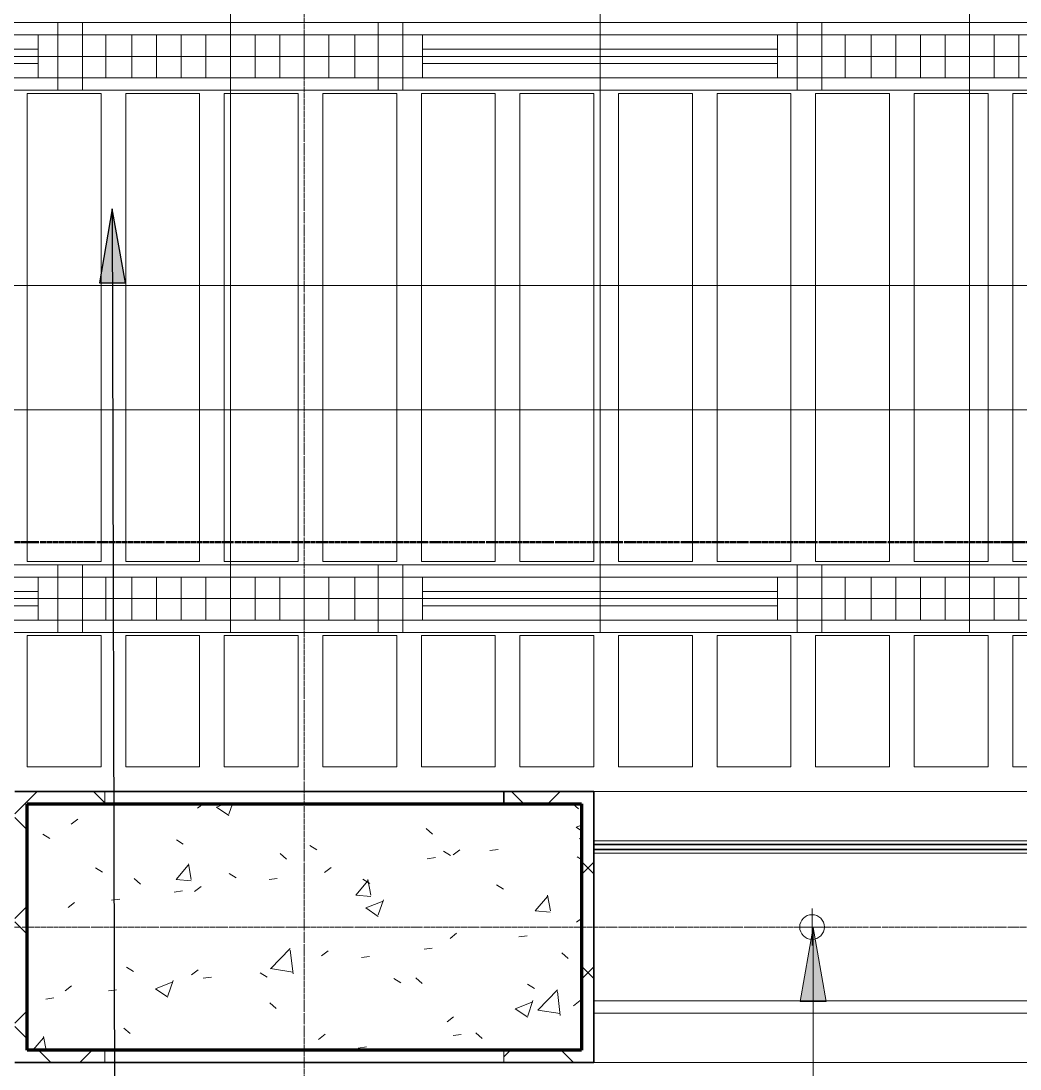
# Model space of a CAD drawing. Header units: millimetres. Extents: x -853228 to -774636, y -17776 to 22455.
# Drawn here: x -791432 to -787378, y 3003 to 7255 of the extents above; entities that cross this region are included whole.
import ezdxf

# ---------------------------------------------------------------- set-up
doc = ezdxf.new("R2010")
doc.units = ezdxf.units.MM
doc.linetypes.add('DPA_Grid _ Level 100', pattern=[10, 5.5, -1.6, 1.3, -1.6])
doc.linetypes.add('DPA_Hidden 50', pattern=[3, 2, -1])
for name, color, linetype, lineweight in [('A-ANNO-NOTE', 3, 'Continuous', 25), ('A-COLS', 5, 'Continuous', 70), ('A-COLS-E', 1, 'Continuous', 35), ('A-DETL', 1, 'Continuous', 70), ('A-DETL-GENF', 2, 'Continuous', 35), ('A-GLAZ-CURT', 2, 'Continuous', 9), ('A-WALL', 5, 'Continuous', 35), ('A-WALL-FNSH', 2, 'Continuous', 35), ('A-WALL-PATT', 1, 'Continuous', 35), ('E-LITE-EQPM', 2, 'Continuous', 35), ('G-ANNO-SECL', 3, 'Continuous', 9), ('G-ANNO-TEXT', 3, 'Continuous', 9), ('I-WALL-E', 2, 'Continuous', 35), ('S-GRID', 251, 'Continuous', 9), ('WALL-E', 2, 'Continuous', 35)]:
    doc.layers.add(name, color=color, linetype=linetype, lineweight=lineweight)
pattern_1 = [(45, (0, 0), (-212.13203, 212.13203), []), (135, (0, 0), (-212.13203, -212.13203), [])]

# ---------------------------------------------------------------- blocks, each defined once
blk = doc.blocks.new('DPA_CP_Metal Ceiling Panel - Vertical Panel with Gap-10859825-4281-01 ENLARGED LOWER PLATFORM LEVEL - REFLECTED CEILING PLAN - SHEET 2')
at = {"layer": 'A-GLAZ-CURT'}
for p, q in [((-779657.4, 6961.5), (-779657.4, 5061.5)), ((-779357.4, 6961.5), (-779657.4, 6961.5)), ((-779357.4, 6961.5), (-779657.4, 6961.5)), ((-779657.4, 6961.5), (-779657.4, 5061.5)), ((-779657.4, 5061.5), (-779657.4, 6961.5)), ((-779657.4, 6961.5), (-779357.4, 6961.5)), ((-779357.4, 6961.5), (-779357.4, 5061.5)), ((-779357.4, 5061.5), (-779357.4, 6961.5)), ((-779357.4, 6961.5), (-779357.4, 5061.5)), ((-779357.4, 5061.5), (-779657.4, 5061.5)), ((-779657.4, 5061.5), (-779357.4, 5061.5)), ((-779357.4, 5061.5), (-779657.4, 5061.5))]:
    blk.add_line(p, q, dxfattribs=at)
blk = doc.blocks.new('DPA_CP_Metal Ceiling Panel - Vertical Panel with Gap-V3-4281-01 ENLARGED LOWER PLATFORM LEVEL - REFLECTED CEILING PLAN - SHEET 2')
at = {"layer": 'A-GLAZ-CURT'}
for p, q in [((-780457.4, 7794), (-780457.4, 7261.5)), ((-780157.4, 7794), (-780457.4, 7794)), ((-780157.4, 7794), (-780457.4, 7794)), ((-780457.4, 7794), (-780457.4, 7261.5)), ((-780457.4, 7261.5), (-780457.4, 7794)), ((-780457.4, 7794), (-780157.4, 7794)), ((-780157.4, 7794), (-780157.4, 7261.5)), ((-780157.4, 7261.5), (-780157.4, 7794)), ((-780157.4, 7794), (-780157.4, 7261.5)), ((-780157.4, 7261.5), (-780457.4, 7261.5)), ((-780457.4, 7261.5), (-780157.4, 7261.5)), ((-780157.4, 7261.5), (-780457.4, 7261.5))]:
    blk.add_line(p, q, dxfattribs=at)
blk = doc.blocks.new('DPA_CP_Metal Ceiling Luminaire2 - Linear Luminaire-12437131-4281-01 ENLARGED LOWER PLATFORM LEVEL - REFLECTED CEILING PLAN - SHEET 2')
at = {"layer": 'A-GLAZ-CURT'}
for p, q in [((-832057.4, 6974), (-832057.4, 7249)), ((-832057.4, 7249), (-830857.4, 7249)), ((-832057.4, 7249), (-832057.4, 6974)), ((-830857.4, 7249), (-832057.4, 7249)), ((-832057.4, 7249), (-830857.4, 7249)), ((-830857.4, 7249), (-830857.4, 6974)), ((-830857.4, 6974), (-830857.4, 7249)), ((-832057.4, 7211.5), (-832057.4, 6974)), ((-832057.4, 7199), (-830857.4, 7199)), ((-830857.4, 7211.5), (-830857.4, 6974)), ((-832057.4, 7024), (-830857.4, 7024)), ((-830857.4, 6974), (-832057.4, 6974)), ((-830857.4, 6974), (-832057.4, 6974)), ((-832057.4, 6974), (-830857.4, 6974))]:
    blk.add_line(p, q, dxfattribs=at)
at = {"layer": 'A-GLAZ-CURT', "linetype": 'DPA_Hidden 50'}
for p, q in [((-831962.4, 7199), (-831962.4, 7024)), ((-831857.4, 7199), (-831857.4, 7024)), ((-831757.4, 7199), (-831757.4, 7024)), ((-831657.4, 7199), (-831657.4, 7024)), ((-831557.4, 7199), (-831557.4, 7024)), ((-831457.4, 7199), (-831457.4, 7024)), ((-831357.4, 7199), (-831357.4, 7024)), ((-831257.4, 7199), (-831257.4, 7024)), ((-831157.4, 7199), (-831157.4, 7024)), ((-831057.4, 7199), (-831057.4, 7024)), ((-830952.4, 7199), (-830952.4, 7024))]:
    blk.add_line(p, q, dxfattribs=at)
blk = doc.blocks.new('DPA_CP_Metal Ceiling Panel1 - Horizontal with Gap-12447204-4281-01 ENLARGED LOWER PLATFORM LEVEL - REFLECTED CEILING PLAN - SHEET 2')
at = {"layer": 'A-GLAZ-CURT'}
for p, q in [((-779282.4, 4774), (-779282.4, 5049)), ((-779282.4, 4774), (-779282.4, 5049)), ((-779282.4, 5049), (-779182.4, 5049)), ((-779282.4, 5049), (-779182.4, 5049)), ((-779282.4, 4774), (-779282.4, 5049)), ((-779182.4, 4774), (-779182.4, 5049)), ((-779182.4, 5049), (-779182.4, 4774)), ((-779182.4, 5049), (-779182.4, 4774)), ((-779282.4, 4999), (-779182.4, 4999)), ((-779282.4, 4824), (-779182.4, 4824)), ((-779282.4, 4774), (-779182.4, 4774)), ((-779182.4, 4774), (-779282.4, 4774)), ((-779182.4, 4774), (-779282.4, 4774))]:
    blk.add_line(p, q, dxfattribs=at)
blk = doc.blocks.new('DPA_CP_Metal Ceiling Air Supply1 - Linear Diffuser Air Supply-12447243-4281-01 ENLARGED LOWER PLATFORM LEVEL - REFLECTED CEILING PLAN - SHEET 2')
at = {"layer": 'A-GLAZ-CURT'}
for p, q in [((-780882.4, 4774), (-780882.4, 5049)), ((-780882.4, 5049), (-779282.4, 5049)), ((-780882.4, 4774), (-780882.4, 5049)), ((-780882.4, 5049), (-779282.4, 5049)), ((-780882.4, 5049), (-779282.4, 5049)), ((-780882.4, 4774), (-780882.4, 5049)), ((-779282.4, 4774), (-779282.4, 5049)), ((-779282.4, 5049), (-779282.4, 4774)), ((-779282.4, 5049), (-779282.4, 4774)), ((-779282.4, 4999), (-780882.4, 4999)), ((-780802.4, 4999), (-780802.4, 4824)), ((-779362.4, 4999), (-779362.4, 4824)), ((-779282.4, 4824), (-780882.4, 4824)), ((-780882.4, 4774), (-779282.4, 4774)), ((-779282.4, 4774), (-780882.4, 4774)), ((-779282.4, 4774), (-780882.4, 4774))]:
    blk.add_line(p, q, dxfattribs=at)
at = {"layer": 'A-GLAZ-CURT', "linetype": 'DPA_Hidden 50'}
for p, q in [((-779362.4, 4940.7), (-780802.4, 4940.7)), ((-779362.4, 4882.4), (-780802.4, 4882.4))]:
    blk.add_line(p, q, dxfattribs=at)
blk = doc.blocks.new('System Panel - DPA-AR_Metal Ceiling Rectangular Panel-13139266-4281-01 ENLARGED LOWER PLATFORM LEVEL - REFLECTED CEILING PLAN - SHEET 2')
at = {"layer": 'A-GLAZ-CURT'}
for p, q in [((-821182.4, 4129), (-823307.4, 4129)), ((-823307.4, 4129), (-821182.4, 4129)), ((-821182.4, 3929), (-821182.4, 4129)), ((-821182.4, 4129), (-821182.4, 3929)), ((-823307.3, 3929), (-821182.4, 3929)), ((-821182.4, 3929), (-823307.3, 3929))]:
    blk.add_line(p, q, dxfattribs=at)
blk = doc.blocks.new('System Panel - DPA-AR_Metal Ceiling Rectangular Panel-V17-4281-01 ENLARGED LOWER PLATFORM LEVEL - REFLECTED CEILING PLAN - SHEET 2')
at = {"layer": 'A-GLAZ-CURT'}
for p, q in [((-821182.4, 3229), (-823307.3, 3229)), ((-823307.3, 3229), (-821182.4, 3229)), ((-821182.4, 3029), (-821182.4, 3229)), ((-821182.4, 3229), (-821182.4, 3029)), ((-823307.4, 3029), (-821182.4, 3029)), ((-821182.4, 3029), (-823307.4, 3029))]:
    blk.add_line(p, q, dxfattribs=at)
blk = doc.blocks.new('System Panel - DPA-AR_Metal Ceiling Rectangular Panel-13139320-4281-01 ENLARGED LOWER PLATFORM LEVEL - REFLECTED CEILING PLAN - SHEET 2')
at = {"layer": 'A-GLAZ-CURT'}
for p, q in [((-821182.4, 3879), (-823307.3, 3879)), ((-823307.3, 3879), (-821182.4, 3879)), ((-821182.4, 3279), (-821182.4, 3879)), ((-821182.4, 3879), (-821182.4, 3279)), ((-823307.3, 3279), (-821182.4, 3279)), ((-821182.4, 3279), (-823307.3, 3279))]:
    blk.add_line(p, q, dxfattribs=at)
blk = doc.blocks.new('LGF_DL_SAA_LowPower_DL1a - LGF_DL_SAA_LowPower_DL1a-8832329-4281-01 ENLARGED LOWER PLATFORM LEVEL - REFLECTED CEILING PLAN - SHEET 2')
at = {"layer": 'A-DETL-GENF', "lineweight": 9}
for p, q in [((0, 75), (0, -75)), ((72.5, 0), (-72.5, 0))]:
    blk.add_line(p, q, dxfattribs=at)
blk.add_circle((0, 0), 50, dxfattribs=at)
blk = doc.blocks.new('DPA_AN_Section Line - UP-Left-16605513-4281-01 ENLARGED LOWER PLATFORM LEVEL - REFLECTED CEILING PLAN - SHEET 2')
at = {"layer": 'A-ANNO-NOTE', "lineweight": 9}
blk.add_line((7.5, 0), (200, 0), dxfattribs=at)

msp = doc.modelspace()

# ---------------------------------------------------------------- hatches: boundary and pattern name
at = {"layer": 'A-ANNO-NOTE'}
msp.add_hatch(color=256, dxfattribs=at).paths.add_polyline_path([(-791062, 6492.6), (-791114, 6192.5), (-791008.3, 6192.7)])
at = {"layer": 'A-COLS-E', "lineweight": 9}
h = msp.add_hatch(dxfattribs=at)
h.set_pattern_fill('FP_1', color=256, style=0, pattern_type=2)
h.set_pattern_definition([(50, (0, 0), (728.7365, -63.7558), [76.2, -838.2]), (355, (0, 0), (-140.9716, 764.2276), [60.96, -670.56]), (100.451, (60.7, -5.3), (587.77, 700.46675), [64.76, -712.36]), (46.184, (0, 203.2), (1084.3162, -168.171), [114.3, -1257.3]), (96.636, (90.4, 189.2), (949.6099, 989.7098), [97.14, -1068.54]), (351.184, (0, 203.2), (949.6206, 989.7012), [91.44, -1005.84]), (21, (101.6, 152.4), (606.45787, -409.06057), [76.2, -838.2]), (326, (101.6, 152.4), (247.20834, 736.7529), [60.96, -670.56]), (71.451, (152.14, 118.3), (853.66825, 327.6855), [64.76, -712.36]), (37.5, (0, 0), (12.35469, 338.22012), [33.528, -628.904, 33.528, -647.192, -673.1]), (37.5, (0, 0), (12.35469, 338.22012), [-1343.152, 33.528, -639.572]), (7.5, (0, 0), (267.27887, 400.72213), [33.528, -354.584, 33.528, -613.664, -256.54]), (7.5, (0, 0), (267.27887, 400.72213), [-1035.304, 33.528, -223.012]), (327.5, (-226.57, 0), (542.36333, -22.91534), [33.528, -220.472, 33.528, -758.952, -1051.56]), (327.5, (-226.57, 0), (542.36333, -22.91534), [-1046.48, 33.528, -1018.032]), (317.5, (-328.17, 0), (592.51696, 101.7071), [33.528, -296.672, 33.528, -492.76, -746.76]), (317.5, (-328.17, 0), (592.51696, 101.7071), [-856.488, 33.528, -713.232])])
h.paths.add_polyline_path([(-789157.4, 3079), (-789157.4, 4079), (-791407.4, 4079), (-791407.4, 3079)])
at = {"layer": 'A-WALL-PATT', "lineweight": 9}
h = msp.add_hatch(dxfattribs=at)
h.set_pattern_fill('FP_3', color=256, style=0, pattern_type=2)
h.set_pattern_definition(pattern_1)
h.paths.add_polyline_path([(-791457.4, 3029), (-791407.4, 3029), (-791407.4, 4129), (-791457.4, 4129), (-791457.4, 3752.5)])
h = msp.add_hatch(dxfattribs=at)
h.set_pattern_fill('FP_3', color=256, style=0, pattern_type=2)
h.set_pattern_definition(pattern_1)
h.paths.add_polyline_path([(-789472.3, 4079), (-789157.3, 4079), (-789157.3, 4129), (-789472.3, 4129)])
h.paths.add_polyline_path([(-791407.4, 4079), (-791092.3, 4079), (-791092.3, 4129), (-791407.4, 4129)])
h = msp.add_hatch(dxfattribs=at)
h.set_pattern_fill('FP_3', color=256, style=0, pattern_type=2)
h.set_pattern_definition(pattern_1)
h.paths.add_polyline_path([(-789157.3, 3079), (-789107.3, 3079), (-789107.3, 4129), (-789157.3, 4129), (-789157.3, 3752.5)])
h = msp.add_hatch(dxfattribs=at)
h.set_pattern_fill('FP_3', color=256, style=0, pattern_type=2)
h.set_pattern_definition(pattern_1)
h.paths.add_polyline_path([(-789107.3, 3029), (-789107.3, 3079), (-789472.3, 3079), (-789472.3, 3029)])
h.paths.add_polyline_path([(-791407.4, 3029), (-791092.3, 3029), (-791092.3, 3079), (-791407.4, 3079)])
at = {"layer": 'G-ANNO-TEXT'}
msp.add_hatch(color=7, dxfattribs=at).paths.add_polyline_path([(-788217.7, 3576.7), (-788270.6, 3276.7), (-788164.8, 3276.7)])

# ---------------------------------------------------------------- linework, layer by layer
at = {"layer": 'A-ANNO-NOTE'}
for p, q in [((-791062, 6492.6), (-791114, 6192.5)), ((-791008.3, 6192.7), (-791062, 6492.6)), ((-791062, 6492.6), (-791036.8, -2782.5)), ((-791114, 6192.5), (-791008.3, 6192.7))]:
    msp.add_line(p, q, dxfattribs=at)
at = {"layer": 'A-COLS'}
for p, q in [((-791407.4, 3079), (-791407.4, 4079)), ((-791407.4, 4079), (-789157.4, 4079)), ((-789157.4, 4079), (-789157.4, 3079)), ((-789157.4, 3079), (-791407.4, 3079))]:
    msp.add_line(p, q, dxfattribs=at)
at = {"layer": 'A-DETL', "color": 55, "linetype": 'DPA_Hidden 50', "lineweight": 9}
for p, q in [((-787582.4, 4774), (-787582.4, 11712.2)), ((-790582.4, 4774), (-790582.4, 11694)), ((-789082.4, 4774), (-789082.4, 11694)), ((-779697.4, 7111.5), (-795282.4, 7111.5)), ((-783082.4, 5676.9), (-794922.4, 5676.9)), ((-779697.4, 4911.5), (-795282.4, 4911.5))]:
    msp.add_line(p, q, dxfattribs=at)
at = {"layer": 'A-WALL', "lineweight": 9}
for p, q in [((-791092.3, 4129), (-791092.3, 4079)), ((-791092.3, 4079), (-791092.3, 4129)), ((-791092.3, 3079), (-791092.3, 3029)), ((-791092.3, 3029), (-791092.3, 3079)), ((-789472.3, 3029), (-789472.3, 3079)), ((-789472.3, 3079), (-789472.3, 3029))]:
    msp.add_line(p, q, dxfattribs=at)
at = {"layer": 'A-WALL-FNSH', "color": 250}
for p, q in [((-791457.4, 4129), (-791407.4, 4129)), ((-791407.4, 4129), (-791092.3, 4129)), ((-791092.3, 4129), (-789472.3, 4129)), ((-789472.3, 4129), (-789157.3, 4129)), ((-789472.3, 4079), (-789472.3, 4129)), ((-789472.3, 4129), (-789472.3, 4079)), ((-789157.3, 4129), (-789107.3, 4129)), ((-789107.3, 4129), (-789107.3, 3079)), ((-791407.4, 4079), (-791407.4, 3079)), ((-791092.3, 4079), (-791407.4, 4079)), ((-789472.3, 4079), (-791092.3, 4079)), ((-789157.3, 4079), (-789472.3, 4079)), ((-789157.3, 3079), (-789157.3, 4079)), ((-791407.4, 3079), (-791092.3, 3079)), ((-791092.3, 3079), (-789472.3, 3079)), ((-789472.3, 3079), (-789157.3, 3079)), ((-789107.3, 3079), (-789107.3, 3029)), ((-791407.4, 3029), (-791457.4, 3029)), ((-791092.3, 3029), (-791407.4, 3029)), ((-789472.3, 3029), (-791092.3, 3029)), ((-789107.3, 3029), (-789472.3, 3029))]:
    msp.add_line(p, q, dxfattribs=at)
at = {"layer": 'G-ANNO-SECL', "linetype": 'DPA_Grid _ Level 100', "lineweight": 50}
msp.add_line((-851364.9, 5139.9), (-777634.5, 5139.9), dxfattribs=at)
at = {"layer": 'G-ANNO-TEXT', "color": 10}
for p, q in [((-788217.7, 3576.7), (-788270.6, 3276.7)), ((-788164.8, 3276.7), (-788217.7, 3576.7)), ((-788217.7, 3576.7), (-788217.7, -2897.8)), ((-788270.6, 3276.7), (-788164.8, 3276.7))]:
    msp.add_line(p, q, dxfattribs=at)
at = {"layer": 'I-WALL-E'}
for p, q in [((-789107.3, 3914), (-784592.4, 3914)), ((-784592.4, 3914), (-789107.3, 3914)), ((-789107.3, 3894), (-789107.3, 3914)), ((-789107.3, 3894), (-784592.4, 3894)), ((-784592.4, 3894), (-789107.3, 3894))]:
    msp.add_line(p, q, dxfattribs=at)
at = {"layer": 'S-GRID', "linetype": 'DPA_Grid _ Level 100'}
for p, q in [((-790282.4, -17775.6), (-790282.4, 20540.3)), ((-778882.4, 3579), (-851892.1, 3579))]:
    msp.add_line(p, q, dxfattribs=at)
at = {"layer": 'WALL-E'}
for p, q in [((-789472.3, 4129), (-791092.3, 4129)), ((-789472.3, 4079), (-789472.3, 4129)), ((-791092.3, 4079), (-789472.3, 4079)), ((-789472.3, 3079), (-791092.3, 3079)), ((-791092.3, 3029), (-789472.3, 3029))]:
    msp.add_line(p, q, dxfattribs=at)

# ---------------------------------------------------------------- block references
at = {"layer": 'A-ANNO-NOTE', "xscale": 100, "yscale": 100, "zscale": 100}
msp.add_blockref('DPA_AN_Section Line - UP-Left-16605513-4281-01 ENLARGED LOWER PLATFORM LEVEL - REFLECTED CEILING PLAN - SHEET 2', (-796500, 6181.7), dxfattribs=at)
at = {"layer": 'A-GLAZ-CURT'}
for name, p in [('DPA_CP_Metal Ceiling Air Supply1 - Linear Diffuser Air Supply-12447243-4281-01 ENLARGED LOWER PLATFORM LEVEL - REFLECTED CEILING PLAN - SHEET 2', (-12000, 2200)), ('DPA_CP_Metal Ceiling Panel1 - Horizontal with Gap-12447204-4281-01 ENLARGED LOWER PLATFORM LEVEL - REFLECTED CEILING PLAN - SHEET 2', (-12000, 2200)), ('DPA_CP_Metal Ceiling Luminaire2 - Linear Luminaire-12437131-4281-01 ENLARGED LOWER PLATFORM LEVEL - REFLECTED CEILING PLAN - SHEET 2', (40875, 0)), ('DPA_CP_Metal Ceiling Panel1 - Horizontal with Gap-12447204-4281-01 ENLARGED LOWER PLATFORM LEVEL - REFLECTED CEILING PLAN - SHEET 2', (-10700, 2200)), ('DPA_CP_Metal Ceiling Air Supply1 - Linear Diffuser Air Supply-12447243-4281-01 ENLARGED LOWER PLATFORM LEVEL - REFLECTED CEILING PLAN - SHEET 2', (-9000, 2200)), ('DPA_CP_Metal Ceiling Panel1 - Horizontal with Gap-12447204-4281-01 ENLARGED LOWER PLATFORM LEVEL - REFLECTED CEILING PLAN - SHEET 2', (-9000, 2200)), ('DPA_CP_Metal Ceiling Luminaire2 - Linear Luminaire-12437131-4281-01 ENLARGED LOWER PLATFORM LEVEL - REFLECTED CEILING PLAN - SHEET 2', (43875, 0)), ('DPA_CP_Metal Ceiling Panel - Vertical Panel with Gap-10859825-4281-01 ENLARGED LOWER PLATFORM LEVEL - REFLECTED CEILING PLAN - SHEET 2', (-11750, 0)), ('DPA_CP_Metal Ceiling Panel - Vertical Panel with Gap-10859825-4281-01 ENLARGED LOWER PLATFORM LEVEL - REFLECTED CEILING PLAN - SHEET 2', (-11350, 0)), ('DPA_CP_Metal Ceiling Panel - Vertical Panel with Gap-10859825-4281-01 ENLARGED LOWER PLATFORM LEVEL - REFLECTED CEILING PLAN - SHEET 2', (-10950, 0)), ('DPA_CP_Metal Ceiling Panel - Vertical Panel with Gap-10859825-4281-01 ENLARGED LOWER PLATFORM LEVEL - REFLECTED CEILING PLAN - SHEET 2', (-10550, 0)), ('DPA_CP_Metal Ceiling Panel - Vertical Panel with Gap-10859825-4281-01 ENLARGED LOWER PLATFORM LEVEL - REFLECTED CEILING PLAN - SHEET 2', (-10150, 0)), ('DPA_CP_Metal Ceiling Panel - Vertical Panel with Gap-10859825-4281-01 ENLARGED LOWER PLATFORM LEVEL - REFLECTED CEILING PLAN - SHEET 2', (-9750, 0)), ('DPA_CP_Metal Ceiling Panel - Vertical Panel with Gap-10859825-4281-01 ENLARGED LOWER PLATFORM LEVEL - REFLECTED CEILING PLAN - SHEET 2', (-9350, 0)), ('DPA_CP_Metal Ceiling Panel - Vertical Panel with Gap-10859825-4281-01 ENLARGED LOWER PLATFORM LEVEL - REFLECTED CEILING PLAN - SHEET 2', (-8950, 0)), ('DPA_CP_Metal Ceiling Panel - Vertical Panel with Gap-10859825-4281-01 ENLARGED LOWER PLATFORM LEVEL - REFLECTED CEILING PLAN - SHEET 2', (-8550, 0)), ('DPA_CP_Metal Ceiling Panel - Vertical Panel with Gap-10859825-4281-01 ENLARGED LOWER PLATFORM LEVEL - REFLECTED CEILING PLAN - SHEET 2', (-8150, 0)), ('DPA_CP_Metal Ceiling Panel - Vertical Panel with Gap-10859825-4281-01 ENLARGED LOWER PLATFORM LEVEL - REFLECTED CEILING PLAN - SHEET 2', (-7750, 0)), ('DPA_CP_Metal Ceiling Air Supply1 - Linear Diffuser Air Supply-12447243-4281-01 ENLARGED LOWER PLATFORM LEVEL - REFLECTED CEILING PLAN - SHEET 2', (-12000, 0)), ('DPA_CP_Metal Ceiling Panel1 - Horizontal with Gap-12447204-4281-01 ENLARGED LOWER PLATFORM LEVEL - REFLECTED CEILING PLAN - SHEET 2', (-12000, 0)), ('DPA_CP_Metal Ceiling Luminaire2 - Linear Luminaire-12437131-4281-01 ENLARGED LOWER PLATFORM LEVEL - REFLECTED CEILING PLAN - SHEET 2', (40875, -2200)), ('DPA_CP_Metal Ceiling Panel1 - Horizontal with Gap-12447204-4281-01 ENLARGED LOWER PLATFORM LEVEL - REFLECTED CEILING PLAN - SHEET 2', (-10700, 0)), ('DPA_CP_Metal Ceiling Air Supply1 - Linear Diffuser Air Supply-12447243-4281-01 ENLARGED LOWER PLATFORM LEVEL - REFLECTED CEILING PLAN - SHEET 2', (-9000, 0)), ('DPA_CP_Metal Ceiling Panel1 - Horizontal with Gap-12447204-4281-01 ENLARGED LOWER PLATFORM LEVEL - REFLECTED CEILING PLAN - SHEET 2', (-9000, 0)), ('DPA_CP_Metal Ceiling Luminaire2 - Linear Luminaire-12437131-4281-01 ENLARGED LOWER PLATFORM LEVEL - REFLECTED CEILING PLAN - SHEET 2', (43875, -2200)), ('DPA_CP_Metal Ceiling Panel - Vertical Panel with Gap-V3-4281-01 ENLARGED LOWER PLATFORM LEVEL - REFLECTED CEILING PLAN - SHEET 2', (-10950, -3032.5)), ('DPA_CP_Metal Ceiling Panel - Vertical Panel with Gap-V3-4281-01 ENLARGED LOWER PLATFORM LEVEL - REFLECTED CEILING PLAN - SHEET 2', (-10550, -3032.5)), ('DPA_CP_Metal Ceiling Panel - Vertical Panel with Gap-V3-4281-01 ENLARGED LOWER PLATFORM LEVEL - REFLECTED CEILING PLAN - SHEET 2', (-10150, -3032.5)), ('DPA_CP_Metal Ceiling Panel - Vertical Panel with Gap-V3-4281-01 ENLARGED LOWER PLATFORM LEVEL - REFLECTED CEILING PLAN - SHEET 2', (-9750, -3032.5)), ('DPA_CP_Metal Ceiling Panel - Vertical Panel with Gap-V3-4281-01 ENLARGED LOWER PLATFORM LEVEL - REFLECTED CEILING PLAN - SHEET 2', (-9350, -3032.5)), ('DPA_CP_Metal Ceiling Panel - Vertical Panel with Gap-V3-4281-01 ENLARGED LOWER PLATFORM LEVEL - REFLECTED CEILING PLAN - SHEET 2', (-8950, -3032.5)), ('DPA_CP_Metal Ceiling Panel - Vertical Panel with Gap-V3-4281-01 ENLARGED LOWER PLATFORM LEVEL - REFLECTED CEILING PLAN - SHEET 2', (-8550, -3032.5)), ('DPA_CP_Metal Ceiling Panel - Vertical Panel with Gap-V3-4281-01 ENLARGED LOWER PLATFORM LEVEL - REFLECTED CEILING PLAN - SHEET 2', (-8150, -3032.5)), ('DPA_CP_Metal Ceiling Panel - Vertical Panel with Gap-V3-4281-01 ENLARGED LOWER PLATFORM LEVEL - REFLECTED CEILING PLAN - SHEET 2', (-7750, -3032.5)), ('DPA_CP_Metal Ceiling Panel - Vertical Panel with Gap-V3-4281-01 ENLARGED LOWER PLATFORM LEVEL - REFLECTED CEILING PLAN - SHEET 2', (-7350, -3032.5)), ('DPA_CP_Metal Ceiling Panel - Vertical Panel with Gap-V3-4281-01 ENLARGED LOWER PLATFORM LEVEL - REFLECTED CEILING PLAN - SHEET 2', (-6950, -3032.5)), ('System Panel - DPA-AR_Metal Ceiling Rectangular Panel-13139266-4281-01 ENLARGED LOWER PLATFORM LEVEL - REFLECTED CEILING PLAN - SHEET 2', (34200, 0)), ('System Panel - DPA-AR_Metal Ceiling Rectangular Panel-13139320-4281-01 ENLARGED LOWER PLATFORM LEVEL - REFLECTED CEILING PLAN - SHEET 2', (34200, 0)), ('System Panel - DPA-AR_Metal Ceiling Rectangular Panel-V17-4281-01 ENLARGED LOWER PLATFORM LEVEL - REFLECTED CEILING PLAN - SHEET 2', (34200, 0))]:
    msp.add_blockref(name, p, dxfattribs=at)
at = {"layer": 'E-LITE-EQPM', "extrusion": (0, 0, -1), "rotation": 180}
msp.add_blockref('LGF_DL_SAA_LowPower_DL1a - LGF_DL_SAA_LowPower_DL1a-8832329-4281-01 ENLARGED LOWER PLATFORM LEVEL - REFLECTED CEILING PLAN - SHEET 2', (788221.9, 3579), dxfattribs=at)

doc.saveas('drawing.dxf')
